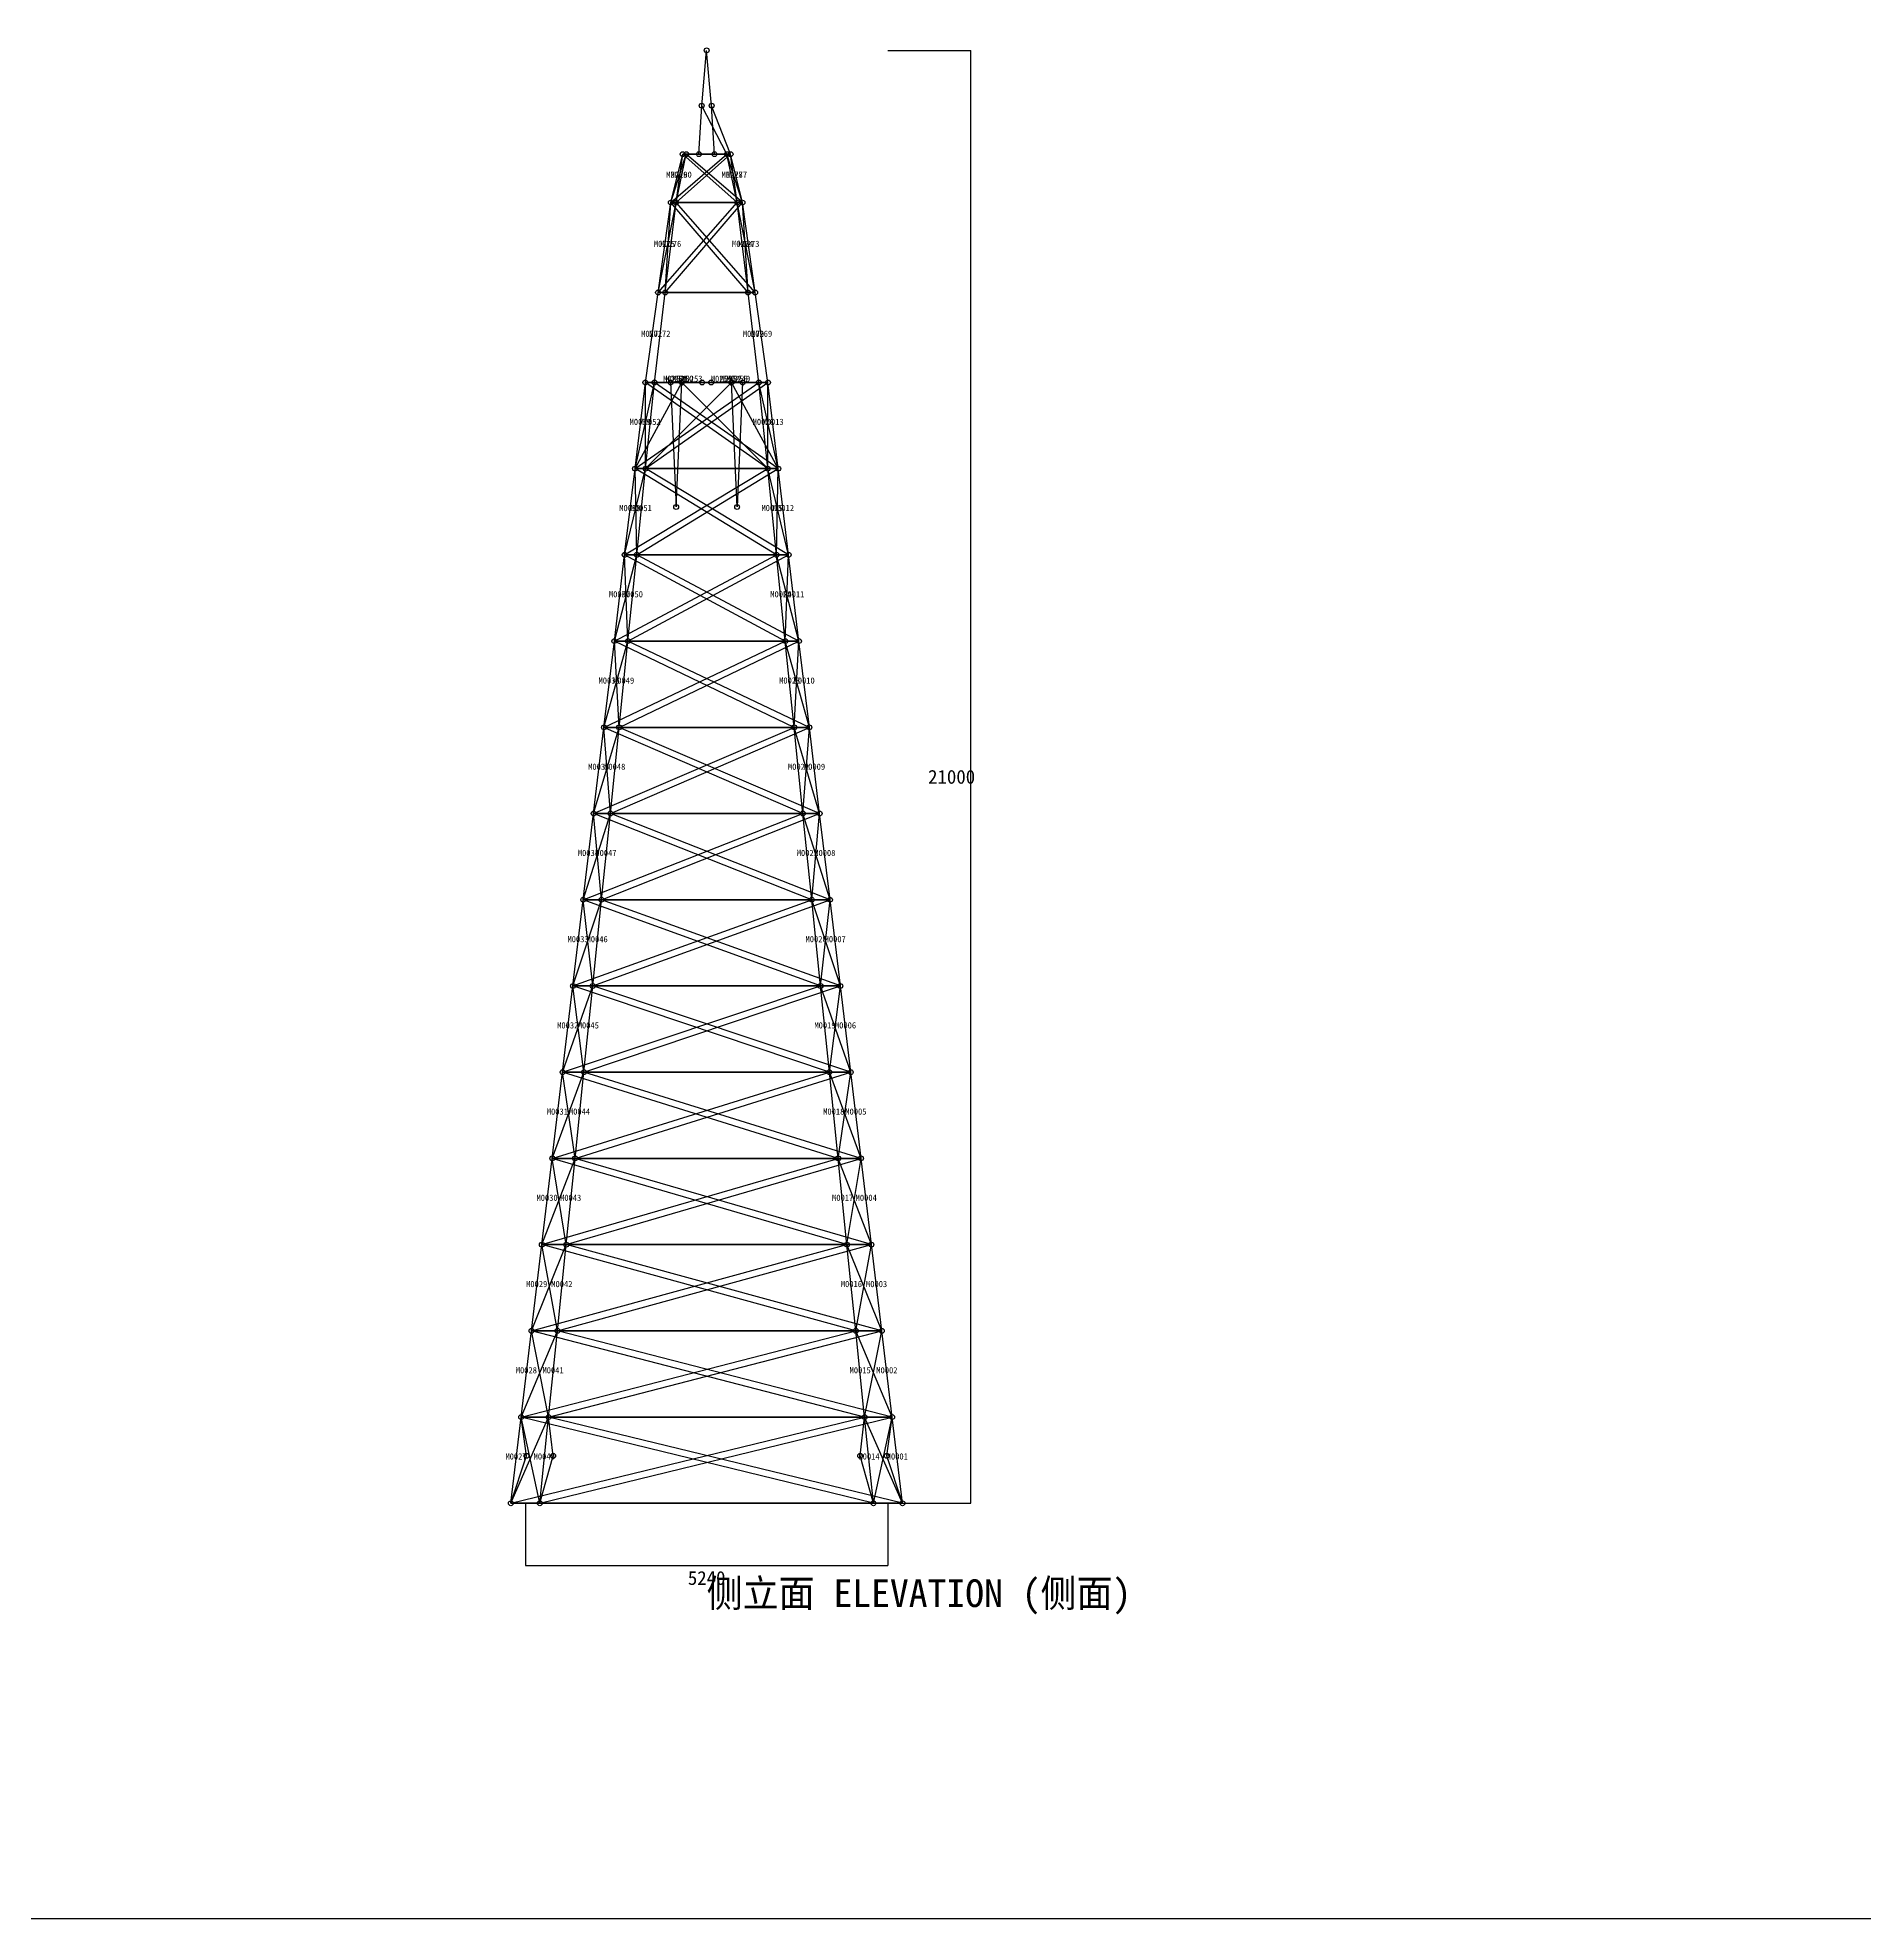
# Model space of a CAD drawing. Header units: millimetres. Extents: x -540 to 118000, y 2000 to 84000.
# Drawn here: x 32332 to 58730, y 2000 to 29184 of the extents above; entities that cross this region are included whole.
import ezdxf
from ezdxf.enums import TextEntityAlignment as Align

# ---------------------------------------------------------------- set-up
doc = ezdxf.new("R2010")
doc.units = ezdxf.units.MM
for name, color, linetype in [('CROSS', 6, 'Continuous'), ('DIAG', 5, 'Continuous'), ('DIM', 140, 'Continuous'), ('FRAME', 7, 'Continuous'), ('HEAD', 4, 'Continuous'), ('HORIZ', 3, 'Continuous'), ('KNEE', 30, 'Continuous'), ('LEG', 1, 'Continuous'), ('NODE', 2, 'Continuous'), ('TEXT', 8, 'Continuous')]:
    doc.layers.add(name, color=color, linetype=linetype)

msp = doc.modelspace()

# ---------------------------------------------------------------- linework, layer by layer
at = {"layer": 'CROSS'}
for p, q in [((41114, 24200), (41934, 24200)), ((41246, 24200), (42066, 24200)), ((41640, 24200), (41480, 24200)), ((41480, 24200), (41560, 22400)), ((41560, 22400), (41640, 24200)), ((41934, 24200), (41640, 24200)), ((42754, 24200), (41934, 24200)), ((42886, 24200), (42066, 24200)), ((42066, 24200), (42360, 24200)), ((42360, 24200), (42520, 24200)), ((42440, 22400), (42360, 24200)), ((42520, 24200), (42440, 22400))]:
    msp.add_line(p, q, dxfattribs=at)
at = {"layer": 'DIAG'}
for p, q in [((41928, 28200), (42000, 29000)), ((42072, 28200), (42000, 29000)), ((41888, 27500), (41928, 28200)), ((42294, 27500), (41928, 28200)), ((42112, 27500), (42072, 28200)), ((42346, 27500), (42072, 28200)), ((41482, 26800), (42294, 27500)), ((41482, 26800), (41706, 27500)), ((41558, 26800), (41654, 27500)), ((41558, 26800), (42346, 27500)), ((42294, 27500), (41654, 27500)), ((41654, 27500), (41706, 27500)), ((42442, 26800), (41654, 27500)), ((41706, 27500), (42346, 27500)), ((42518, 26800), (41706, 27500)), ((42294, 27500), (41888, 27500)), ((42346, 27500), (42112, 27500)), ((42346, 27500), (42294, 27500)), ((42518, 26800), (42294, 27500)), ((42442, 26800), (42346, 27500)), ((41298, 25500), (42442, 26800)), ((41298, 25500), (41558, 26800)), ((41402, 25500), (41482, 26800)), ((41402, 25500), (42518, 26800)), ((42442, 26800), (41482, 26800)), ((41482, 26800), (41558, 26800)), ((42598, 25500), (41482, 26800)), ((41558, 26800), (42518, 26800)), ((42702, 25500), (41558, 26800)), ((42518, 26800), (42442, 26800)), ((42702, 25500), (42442, 26800)), ((42598, 25500), (42518, 26800)), ((42598, 25500), (41298, 25500)), ((41298, 25500), (41402, 25500)), ((41402, 25500), (42702, 25500)), ((42702, 25500), (42598, 25500)), ((40965, 22954), (42754, 24200)), ((40965, 22954), (41246, 24200)), ((40965, 22954), (41640, 24200)), ((42882, 22954), (41114, 24200)), ((41118, 22954), (41114, 24200)), ((41118, 22954), (42886, 24200)), ((41118, 22954), (42360, 24200)), ((43035, 22954), (41246, 24200)), ((41640, 24200), (41480, 24200)), ((41934, 24200), (41480, 24200)), ((42882, 22954), (41640, 24200)), ((42066, 24200), (42520, 24200)), ((43035, 22954), (42360, 24200)), ((42360, 24200), (42520, 24200)), ((43035, 22954), (42754, 24200)), ((42882, 22954), (42886, 24200)), ((40815, 21708), (42882, 22954)), ((40815, 21708), (41118, 22954)), ((43009, 21708), (40965, 22954)), ((40991, 21708), (40965, 22954)), ((40991, 21708), (43035, 22954)), ((43185, 21708), (41118, 22954)), ((43185, 21708), (42882, 22954)), ((43009, 21708), (43035, 22954)), ((40666, 20462), (43009, 21708)), ((40666, 20462), (40991, 21708)), ((43137, 20462), (40815, 21708)), ((40863, 20462), (40815, 21708)), ((40863, 20462), (43185, 21708)), ((43334, 20462), (40991, 21708)), ((43334, 20462), (43009, 21708)), ((43137, 20462), (43185, 21708)), ((40516, 19215), (43137, 20462)), ((40516, 19215), (40863, 20462)), ((43264, 19215), (40666, 20462)), ((40736, 19215), (40666, 20462)), ((40736, 19215), (43334, 20462)), ((43484, 19215), (40863, 20462)), ((43484, 19215), (43137, 20462)), ((43264, 19215), (43334, 20462)), ((40367, 17969), (43264, 19215)), ((40367, 17969), (40736, 19215)), ((43391, 17969), (40516, 19215)), ((40609, 17969), (40516, 19215)), ((40609, 17969), (43484, 19215)), ((43633, 17969), (40736, 19215)), ((43633, 17969), (43264, 19215)), ((43391, 17969), (43484, 19215)), ((40217, 16723), (43391, 17969)), ((40217, 16723), (40609, 17969)), ((43519, 16723), (40367, 17969)), ((40481, 16723), (40367, 17969)), ((40481, 16723), (43633, 17969)), ((43783, 16723), (40609, 17969)), ((43783, 16723), (43391, 17969)), ((43519, 16723), (43633, 17969)), ((40068, 15477), (43519, 16723)), ((40068, 15477), (40481, 16723)), ((43646, 15477), (40217, 16723)), ((40354, 15477), (40217, 16723)), ((40354, 15477), (43783, 16723)), ((43932, 15477), (40481, 16723)), ((43932, 15477), (43519, 16723)), ((43646, 15477), (43783, 16723)), ((39918, 14231), (43646, 15477)), ((39918, 14231), (40354, 15477)), ((43773, 14231), (40068, 15477)), ((40227, 14231), (40068, 15477)), ((40227, 14231), (43932, 15477)), ((44082, 14231), (40354, 15477)), ((44082, 14231), (43646, 15477)), ((43773, 14231), (43932, 15477)), ((39769, 12985), (43773, 14231)), ((39769, 12985), (40227, 14231)), ((43901, 12985), (39918, 14231)), ((40099, 12985), (39918, 14231)), ((40099, 12985), (44082, 14231)), ((44231, 12985), (40227, 14231)), ((44231, 12985), (43773, 14231)), ((43901, 12985), (44082, 14231)), ((39619, 11738), (43901, 12985)), ((39619, 11738), (40099, 12985)), ((44028, 11738), (39769, 12985)), ((39972, 11738), (39769, 12985)), ((39972, 11738), (44231, 12985)), ((44381, 11738), (40099, 12985)), ((44381, 11738), (43901, 12985)), ((44028, 11738), (44231, 12985)), ((39469, 10492), (44028, 11738)), ((39469, 10492), (39972, 11738)), ((44156, 10492), (39619, 11738)), ((39844, 10492), (39619, 11738)), ((39844, 10492), (44381, 11738)), ((44531, 10492), (39972, 11738)), ((44531, 10492), (44028, 11738)), ((44156, 10492), (44381, 11738)), ((39320, 9246), (44156, 10492)), ((39320, 9246), (39844, 10492)), ((44283, 9246), (39469, 10492)), ((39717, 9246), (39469, 10492)), ((39717, 9246), (44531, 10492)), ((44680, 9246), (39844, 10492)), ((44680, 9246), (44156, 10492)), ((44283, 9246), (44531, 10492)), ((39170, 8000), (44283, 9246)), ((39170, 8000), (39717, 9246)), ((44410, 8000), (39320, 9246)), ((39590, 8000), (39320, 9246)), ((39590, 8000), (44680, 9246)), ((44830, 8000), (39717, 9246)), ((44830, 8000), (44283, 9246)), ((44410, 8000), (44680, 9246))]:
    msp.add_line(p, q, dxfattribs=at)
at = {"layer": 'DIM'}
for p, q in [((44620, 29000), (45820, 29000)), ((45820, 8000), (45820, 29000)), ((39380, 8000), (39380, 7100)), ((44620, 8000), (44620, 7100)), ((44620, 8000), (45820, 8000)), ((39380, 7100), (44620, 7100))]:
    msp.add_line(p, q, dxfattribs=at)
at = {"layer": 'FRAME'}
msp.add_lwpolyline([(2000, 2000), (118000, 2000), (118000, 84000), (2000, 84000)], close=True, dxfattribs=at)
at = {"layer": 'HEAD'}
for p, q in [((41482, 26800), (41654, 27500)), ((41558, 26800), (41706, 27500)), ((42442, 26800), (42294, 27500)), ((42518, 26800), (42346, 27500)), ((41298, 25500), (41482, 26800)), ((41402, 25500), (41558, 26800)), ((42598, 25500), (42442, 26800)), ((42702, 25500), (42518, 26800)), ((41114, 24200), (41298, 25500)), ((41246, 24200), (41402, 25500)), ((42754, 24200), (42598, 25500)), ((42886, 24200), (42702, 25500))]:
    msp.add_line(p, q, dxfattribs=at)
at = {"layer": 'HORIZ'}
for p, q in [((42754, 24200), (41114, 24200)), ((41114, 24200), (41246, 24200)), ((42886, 24200), (41114, 24200)), ((41246, 24200), (42886, 24200)), ((42754, 24200), (41246, 24200)), ((42886, 24200), (42754, 24200)), ((42882, 22954), (40965, 22954)), ((40965, 22954), (41118, 22954)), ((43035, 22954), (40965, 22954)), ((41118, 22954), (43035, 22954)), ((42882, 22954), (41118, 22954)), ((43035, 22954), (42882, 22954)), ((43009, 21708), (40815, 21708)), ((40815, 21708), (40991, 21708)), ((43185, 21708), (40815, 21708)), ((40991, 21708), (43185, 21708)), ((43009, 21708), (40991, 21708)), ((43185, 21708), (43009, 21708)), ((43137, 20462), (40666, 20462)), ((40666, 20462), (40863, 20462)), ((43334, 20462), (40666, 20462)), ((40863, 20462), (43334, 20462)), ((43137, 20462), (40863, 20462)), ((43334, 20462), (43137, 20462)), ((43264, 19215), (40516, 19215)), ((40516, 19215), (40736, 19215)), ((43484, 19215), (40516, 19215)), ((40736, 19215), (43484, 19215)), ((43264, 19215), (40736, 19215)), ((43484, 19215), (43264, 19215)), ((43391, 17969), (40367, 17969)), ((40367, 17969), (40609, 17969)), ((43633, 17969), (40367, 17969)), ((40609, 17969), (43633, 17969)), ((43391, 17969), (40609, 17969)), ((43633, 17969), (43391, 17969)), ((43519, 16723), (40217, 16723)), ((40217, 16723), (40481, 16723)), ((43783, 16723), (40217, 16723)), ((40481, 16723), (43783, 16723)), ((43519, 16723), (40481, 16723)), ((43783, 16723), (43519, 16723)), ((43646, 15477), (40068, 15477)), ((40068, 15477), (40354, 15477)), ((43932, 15477), (40068, 15477)), ((40354, 15477), (43932, 15477)), ((43646, 15477), (40354, 15477)), ((43932, 15477), (43646, 15477)), ((43773, 14231), (39918, 14231)), ((39918, 14231), (40227, 14231)), ((44082, 14231), (39918, 14231)), ((40227, 14231), (44082, 14231)), ((43773, 14231), (40227, 14231)), ((44082, 14231), (43773, 14231)), ((43901, 12985), (39769, 12985)), ((39769, 12985), (40099, 12985)), ((44231, 12985), (39769, 12985)), ((40099, 12985), (44231, 12985)), ((43901, 12985), (40099, 12985)), ((44231, 12985), (43901, 12985)), ((44028, 11738), (39619, 11738)), ((39619, 11738), (39972, 11738)), ((44381, 11738), (39619, 11738)), ((39972, 11738), (44381, 11738)), ((44028, 11738), (39972, 11738)), ((44381, 11738), (44028, 11738)), ((44156, 10492), (39469, 10492)), ((39469, 10492), (39844, 10492)), ((44531, 10492), (39469, 10492)), ((39844, 10492), (44531, 10492)), ((44156, 10492), (39844, 10492)), ((44531, 10492), (44156, 10492)), ((44283, 9246), (39320, 9246)), ((39320, 9246), (39717, 9246)), ((44680, 9246), (39320, 9246)), ((39717, 9246), (44680, 9246)), ((44283, 9246), (39717, 9246)), ((44680, 9246), (44283, 9246)), ((44410, 8000), (39170, 8000)), ((39170, 8000), (39590, 8000)), ((44830, 8000), (39170, 8000)), ((39590, 8000), (44830, 8000)), ((44410, 8000), (39590, 8000)), ((44830, 8000), (44410, 8000))]:
    msp.add_line(p, q, dxfattribs=at)
at = {"layer": 'KNEE'}
for p, q in [((39397, 8685), (39320, 9246)), ((39782, 8685), (39717, 9246)), ((44218, 8685), (44283, 9246)), ((44603, 8685), (44680, 9246)), ((39170, 8000), (39397, 8685)), ((39590, 8000), (39782, 8685)), ((44410, 8000), (44218, 8685)), ((44830, 8000), (44603, 8685))]:
    msp.add_line(p, q, dxfattribs=at)
at = {"layer": 'LEG'}
for p, q in [((40965, 22954), (41114, 24200)), ((41118, 22954), (41246, 24200)), ((42882, 22954), (42754, 24200)), ((43035, 22954), (42886, 24200)), ((40815, 21708), (40965, 22954)), ((40991, 21708), (41118, 22954)), ((43009, 21708), (42882, 22954)), ((43185, 21708), (43035, 22954)), ((40666, 20462), (40815, 21708)), ((40863, 20462), (40991, 21708)), ((43137, 20462), (43009, 21708)), ((43334, 20462), (43185, 21708)), ((40516, 19215), (40666, 20462)), ((40736, 19215), (40863, 20462)), ((43264, 19215), (43137, 20462)), ((43484, 19215), (43334, 20462)), ((40367, 17969), (40516, 19215)), ((40609, 17969), (40736, 19215)), ((43391, 17969), (43264, 19215)), ((43633, 17969), (43484, 19215)), ((40217, 16723), (40367, 17969)), ((40481, 16723), (40609, 17969)), ((43519, 16723), (43391, 17969)), ((43783, 16723), (43633, 17969)), ((40068, 15477), (40217, 16723)), ((40354, 15477), (40481, 16723)), ((43646, 15477), (43519, 16723)), ((43932, 15477), (43783, 16723)), ((39918, 14231), (40068, 15477)), ((40227, 14231), (40354, 15477)), ((43773, 14231), (43646, 15477)), ((44082, 14231), (43932, 15477)), ((39769, 12985), (39918, 14231)), ((40099, 12985), (40227, 14231)), ((43901, 12985), (43773, 14231)), ((44231, 12985), (44082, 14231)), ((39619, 11738), (39769, 12985)), ((39972, 11738), (40099, 12985)), ((44028, 11738), (43901, 12985)), ((44381, 11738), (44231, 12985)), ((39469, 10492), (39619, 11738)), ((39844, 10492), (39972, 11738)), ((44156, 10492), (44028, 11738)), ((44531, 10492), (44381, 11738)), ((39320, 9246), (39469, 10492)), ((39717, 9246), (39844, 10492)), ((44283, 9246), (44156, 10492)), ((44680, 9246), (44531, 10492)), ((39170, 8000), (39320, 9246)), ((39590, 8000), (39717, 9246)), ((44410, 8000), (44283, 9246)), ((44830, 8000), (44680, 9246))]:
    msp.add_line(p, q, dxfattribs=at)
at = {"layer": 'NODE'}
for centre in [(42000, 29000), (41928, 28200), (42072, 28200), (41654, 27500), (41706, 27500), (41888, 27500), (42112, 27500), (42294, 27500), (42346, 27500), (41482, 26800), (41558, 26800), (42442, 26800), (42518, 26800), (41298, 25500), (41402, 25500), (42598, 25500), (42702, 25500), (41114, 24200), (41246, 24200), (41480, 24200), (41640, 24200), (41934, 24200), (42066, 24200), (42360, 24200), (42520, 24200), (42754, 24200), (42886, 24200), (40965, 22954), (41118, 22954), (42882, 22954), (43035, 22954), (41560, 22400), (42440, 22400), (40815, 21708), (40991, 21708), (43009, 21708), (43185, 21708), (40666, 20462), (40863, 20462), (43137, 20462), (43334, 20462), (40516, 19215), (40736, 19215), (43264, 19215), (43484, 19215), (40367, 17969), (40609, 17969), (43391, 17969), (43633, 17969), (40217, 16723), (40481, 16723), (43519, 16723), (43783, 16723), (40068, 15477), (40354, 15477), (43646, 15477), (43932, 15477), (39918, 14231), (40227, 14231), (43773, 14231), (44082, 14231), (39769, 12985), (40099, 12985), (43901, 12985), (44231, 12985), (39619, 11738), (39972, 11738), (44028, 11738), (44381, 11738), (39469, 10492), (39844, 10492), (44156, 10492), (44531, 10492), (39320, 9246), (39717, 9246), (44283, 9246), (44680, 9246), (39397, 8685), (39782, 8685), (44218, 8685), (44603, 8685), (39170, 8000), (39590, 8000), (44410, 8000), (44830, 8000)]:
    msp.add_circle(centre, 35, dxfattribs=at)

# ---------------------------------------------------------------- texts
at = {"layer": 'DIM'}
for s, p in [('21000', (45540, 18500)), ('5240', (42000, 6920))]:
    msp.add_text(s, height=200, dxfattribs=at).set_placement(p, align=Align.MIDDLE_CENTER)
at = {"layer": 'TEXT'}
for s, p in [('M0279', (41568, 27204)), ('M0280', (41632, 27204)), ('M0278', (42368, 27204)), ('M0277', (42432, 27204)), ('M0275', (41390, 26204)), ('M0276', (41480, 26204)), ('M0274', (42520, 26204)), ('M0273', (42610, 26204)), ('M0271', (41206, 24904)), ('M0272', (41324, 24904)), ('M0270', (42676, 24904)), ('M0269', (42794, 24904)), ('M0252', (41524, 24254)), ('M0254', (41560, 24254)), ('M0250', (41656, 24254)), ('M0253', (41787, 24254)), ('M0255', (42213, 24254)), ('M0251', (42344, 24254)), ('M0256', (42440, 24254)), ('M0249', (42476, 24254)), ('M0039', (41040, 23631)), ('M0052', (41182, 23631)), ('M0026', (42818, 23631)), ('M0013', (42960, 23631)), ('M0038', (40890, 22385)), ('M0051', (41055, 22385)), ('M0025', (42945, 22385)), ('M0012', (43110, 22385)), ('M0037', (40741, 21139)), ('M0050', (40927, 21139)), ('M0024', (43073, 21139)), ('M0011', (43259, 21139)), ('M0036', (40591, 19892)), ('M0049', (40800, 19892)), ('M0023', (43200, 19892)), ('M0010', (43409, 19892)), ('M0035', (40441, 18646)), ('M0048', (40672, 18646)), ('M0022', (43328, 18646)), ('M0009', (43559, 18646)), ('M0034', (40292, 17400)), ('M0047', (40545, 17400)), ('M0021', (43455, 17400)), ('M0008', (43708, 17400)), ('M0033', (40142, 16154)), ('M0046', (40418, 16154)), ('M0020', (43582, 16154)), ('M0007', (43858, 16154)), ('M0032', (39993, 14908)), ('M0045', (40290, 14908)), ('M0019', (43710, 14908)), ('M0006', (44007, 14908)), ('M0031', (39843, 13662)), ('M0044', (40163, 13662)), ('M0018', (43837, 13662)), ('M0005', (44157, 13662)), ('M0030', (39694, 12416)), ('M0043', (40035, 12416)), ('M0017', (43965, 12416)), ('M0004', (44306, 12416)), ('M0029', (39544, 11169)), ('M0042', (39908, 11169)), ('M0016', (44092, 11169)), ('M0003', (44456, 11169)), ('M0028', (39395, 9923)), ('M0041', (39781, 9923)), ('M0015', (44219, 9923)), ('M0002', (44605, 9923)), ('M0027', (39245, 8677)), ('M0040', (39653, 8677)), ('M0014', (44347, 8677)), ('M0001', (44755, 8677))]:
    msp.add_text(s, height=90, dxfattribs=at).set_placement(p, align=Align.MIDDLE_CENTER)
msp.add_text('侧立面 ELEVATION (侧面)', height=400, dxfattribs=at).set_placement((42000, 6500))

doc.saveas('drawing.dxf')
